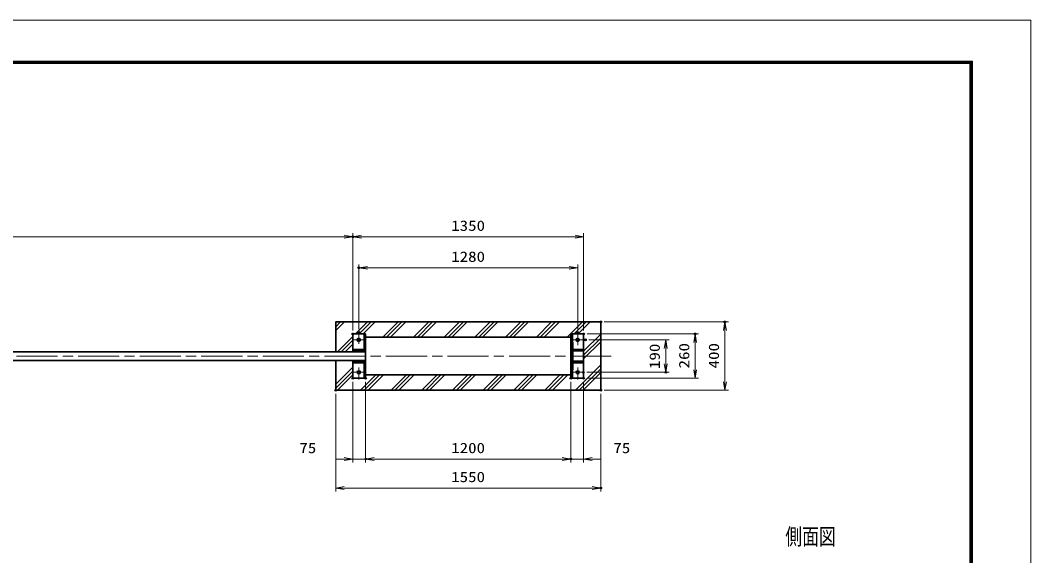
# Model space of a CAD drawing. Units: millimetres at full size, sheet at 1:20. Extents: x -5940 to 5940, y -4200 to 4200.
# Drawn here: x 30 to 5940, y 1067 to 4200 of the extents above; entities that cross this region are included whole.
import ezdxf
from ezdxf.enums import TextEntityAlignment as Align

# ---------------------------------------------------------------- set-up
doc = ezdxf.new("R2010")
doc.units = ezdxf.units.MM
doc.header["$LTSCALE"] = 20
doc.header["$PDMODE"] = 32
doc.header["$PDSIZE"] = 10
doc.linetypes.add('USER1', pattern=[18, 12, -1.5, 3, -1.5])
for name, color, linetype, lineweight in [('0-0_D-TTL', 7, 'Continuous', 18), ('0-1_軸線', 200, 'USER1', 15), ('0-2_寸法線', 4, 'Continuous', 18), ('0-3_0', 7, 'Continuous', 18), ('0-5_外形線', 7, 'Continuous', 35), ('0-C_ハッチング', 253, 'Continuous', 13)]:
    doc.layers.add(name, color=color, linetype=linetype, lineweight=lineweight)
doc.layers.add('0-4_Defpoints', color=7, linetype='Continuous')
doc.layers.add('0-F_文字', color=254, linetype='Continuous')
doc.styles.add('ＭＳ ゴシック', font='')
doc.styles.get('ＭＳ ゴシック').set_extended_font_data('MS Gothic')

# ---------------------------------------------------------------- blocks, each defined once
blk = doc.blocks.new('_Open')
at = {"layer": '0-3_0'}
blk.add_line((-20, 3.333), (0, 0), dxfattribs=at)
blk.add_lwpolyline([(-20, -3.333), (0, 0), (-20, 0)], dxfattribs=at)

msp = doc.modelspace()

# ---------------------------------------------------------------- linework, layer by layer
at = {"layer": '0-0_D-TTL'}
for points in [[(-5940, -4200), (5940, -4200), (5940, 4200), (-5940, 4200)], [(-5517.65, 3960.54), (5598.63, 3960.54), (5598.63, -3818.03), (-5517.65, -3818.03)], [(-5514.12, 3957.01), (5595.1, 3957.01), (5595.1, -3814.49), (-5514.12, -3814.49)], [(-5510.58, 3953.47), (5591.56, 3953.47), (5591.56, -3810.96), (-5510.58, -3810.96)], [(-5507.05, 3949.93), (5588.02, 3949.93), (5588.02, -3807.42), (-5507.05, -3807.42)], [(-5503.51, 3946.4), (5584.49, 3946.4), (5584.49, -3803.89), (-5503.51, -3803.89)]]:
    msp.add_lwpolyline(points, close=True, dxfattribs=at)
at = {"layer": '0-1_軸線'}
for p, q in [((2010.26, 2372.96), (2010.26, 2306.2)), ((3290.26, 2372.96), (3290.26, 2298.35)), ((1976.77, 2330.03), (2043.53, 2330.03)), ((3260.85, 2330.03), (3335.46, 2330.03)), ((-4310.77, 2235.03), (3486.8, 2235.03)), ((1972.85, 2140.03), (2047.46, 2140.03)), ((2010.26, 2168.76), (2010.26, 2098.08)), ((3249.07, 2140.03), (3323.68, 2140.03)), ((3290.26, 2168.76), (3290.26, 2098.08))]:
    msp.add_line(p, q, dxfattribs=at)
at = {"layer": '0-2_寸法線'}
for p, q in [((-3959.75, 2933.14), (1975.26, 2933.14)), ((1975.26, 2385.03), (1975.26, 2953.14)), ((1975.26, 2385.03), (1975.26, 2953.14)), ((3325.25, 2933.14), (1975.26, 2933.14)), ((3325.25, 2385.03), (3325.25, 2953.14)), ((2010.26, 2392.96), (2010.26, 2771.68)), ((3290.26, 2751.68), (2010.26, 2751.68)), ((3290.26, 2392.96), (3290.26, 2771.68)), ((3445.25, 2435.03), (4171.34, 2435.03)), ((4151.34, 2035.03), (4151.34, 2435.03)), ((3345.25, 2365.03), (3997.53, 2365.03)), ((3977.53, 2105.03), (3977.53, 2365.03)), ((3355.46, 2330.03), (3825.23, 2330.03)), ((3805.23, 2330.03), (3805.23, 2140.03)), ((3343.68, 2140.03), (3825.23, 2140.03)), ((1975.26, 2085.03), (1975.26, 1612.61)), ((2050.25, 2085.03), (2050.25, 1612.61)), ((2050.25, 2085.03), (2050.25, 1612.61)), ((3250.25, 2085.03), (3250.25, 1612.61)), ((3250.25, 2085.03), (3250.25, 1612.61)), ((3325.25, 2085.03), (3325.25, 1612.61)), ((3345.25, 2105.03), (3997.53, 2105.03)), ((1875.26, 2015.03), (1875.26, 1443.17)), ((3425.25, 2015.03), (3425.25, 1443.17)), ((3445.25, 2035.03), (4171.34, 2035.03)), ((1925.26, 1632.61), (1875.26, 1632.61)), ((1975.26, 1632.61), (2050.25, 1632.61)), ((2050.25, 1632.61), (3250.25, 1632.61)), ((2100.25, 1632.61), (2150.25, 1632.61)), ((3200.25, 1632.61), (3150.25, 1632.61)), ((3325.25, 1632.61), (3250.25, 1632.61)), ((3375.25, 1632.61), (3425.25, 1632.61)), ((1875.26, 1463.17), (3425.25, 1463.17))]:
    msp.add_line(p, q, dxfattribs=at)
at = {"layer": '0-4_Defpoints'}
for p in [(1975.26, 2933.14), (2010.26, 2751.68), (3425.25, 2435.03), (4151.34, 2435.03), (1975.26, 2365.03), (2010.26, 2372.96), (3290.26, 2372.96), (3325.25, 2365.03), (3325.25, 2365.03), (3977.53, 2365.03), (3335.46, 2330.03), (3323.68, 2140.03), (3805.23, 2140.03), (1975.26, 2105.03), (2050.25, 2105.03), (3250.25, 2105.03), (3325.25, 2105.03), (3325.25, 2105.03), (1875.26, 2035.03), (3425.25, 2035.03), (3425.25, 2035.03), (2050.25, 1632.61), (3250.25, 1632.61), (3250.25, 1632.61), (3425.25, 1463.17)]:
    msp.add_point(p, dxfattribs=at)
at = {"layer": '0-5_外形線'}
for p, q in [((2041.25, 2260.03), (2041.25, 2365.03)), ((2050.25, 2335.03), (2050.25, 2365.03)), ((3250.25, 2335.03), (3250.25, 2365.03)), ((3259.25, 2315.03), (3259.25, 2365.03)), ((2050.25, 2260.03), (-3949.75, 2260.03)), ((1975.26, 2274.03), (2041.25, 2274.03)), ((1975.26, 2265.03), (2041.25, 2265.03)), ((3262.25, 2274.03), (3325.25, 2274.03)), ((3262.25, 2265.03), (3325.25, 2265.03)), ((2050.25, 2210.03), (-3949.75, 2210.03)), ((1975.26, 2205.03), (2041.25, 2205.03)), ((1975.26, 2196.03), (2041.25, 2196.03)), ((2041.25, 2105.03), (2041.25, 2210.03)), ((3262.25, 2205.03), (3325.25, 2205.03)), ((3262.25, 2196.03), (3325.25, 2196.03)), ((2050.25, 2105.03), (2050.25, 2135.03)), ((3250.25, 2105.03), (3250.25, 2135.03)), ((3259.25, 2105.03), (3259.25, 2155.03))]:
    msp.add_line(p, q, dxfattribs=at)
for points in [[(3425.25, 2435.03), (1875.26, 2435.03), (1875.26, 2260.03)], [(1875.26, 2210.03), (1875.26, 2035.03), (3425.25, 2035.03), (3425.25, 2435.03)], [(2050.25, 2365.03), (1975.26, 2365.03), (1975.26, 2260.03)], [(3250.25, 2105.03), (3325.25, 2105.03), (3325.25, 2365.03), (3250.25, 2365.03)], [(1975.26, 2210.03), (1975.26, 2105.03), (2050.25, 2105.03)]]:
    msp.add_lwpolyline(points, dxfattribs=at)
for points in [[(3250.25, 2345.53), (2050.25, 2345.53), (2050.25, 2124.53), (3250.25, 2124.53)], [(3256.25, 2315.03), (3250.25, 2315.03), (3250.25, 2270.03), (3256.25, 2270.03)], [(3262.25, 2315.03), (3256.25, 2315.03), (3256.25, 2155.03), (3262.25, 2155.03)], [(3256.25, 2200.03), (3250.25, 2200.03), (3250.25, 2155.03), (3256.25, 2155.03)]]:
    msp.add_lwpolyline(points, close=True, dxfattribs=at)
for centre in [(2010.26, 2330.03), (3290.26, 2330.03), (2010.26, 2140.03), (3290.26, 2140.03)]:
    msp.add_circle(centre, 9.5, dxfattribs=at)
at = {"layer": '0-C_ハッチング'}
for p, q in [((1875.26, 2384.48), (1925.81, 2435.03)), ((1875.26, 2406.93), (1903.36, 2435.03)), ((1875.26, 2429.38), (1880.9, 2435.03)), ((1990.51, 2365.03), (2060.51, 2435.03)), ((2012.96, 2365.03), (2082.96, 2435.03)), ((2035.41, 2365.03), (2105.41, 2435.03)), ((2150.61, 2345.53), (2240.11, 2435.03)), ((2173.07, 2345.53), (2262.57, 2435.03)), ((2195.52, 2345.53), (2285.02, 2435.03)), ((2330.22, 2345.53), (2419.72, 2435.03)), ((2352.67, 2345.53), (2442.17, 2435.03)), ((2375.12, 2345.53), (2464.62, 2435.03)), ((2509.82, 2345.53), (2599.32, 2435.03)), ((2532.28, 2345.53), (2621.78, 2435.03)), ((2554.73, 2345.53), (2644.23, 2435.03)), ((2689.43, 2345.53), (2778.93, 2435.03)), ((2711.88, 2345.53), (2801.38, 2435.03)), ((2734.33, 2345.53), (2823.83, 2435.03)), ((2869.04, 2345.53), (2958.54, 2435.03)), ((2891.49, 2345.53), (2980.99, 2435.03)), ((2913.94, 2345.53), (3003.44, 2435.03)), ((3048.64, 2345.53), (3138.14, 2435.03)), ((3071.09, 2345.53), (3160.59, 2435.03)), ((3093.54, 2345.53), (3183.04, 2435.03)), ((3228.25, 2345.53), (3317.75, 2435.03)), ((3270.2, 2365.03), (3340.2, 2435.03)), ((3292.65, 2365.03), (3362.65, 2435.03)), ((1885.51, 2260.03), (1975.26, 2349.78)), ((1907.96, 2260.03), (1975.26, 2327.33)), ((1930.41, 2260.03), (1975.26, 2304.87)), ((3325.25, 2262.93), (3425.25, 2362.93)), ((3325.25, 2240.48), (3425.25, 2340.48)), ((3325.25, 2218.03), (3425.25, 2318.03)), ((1875.26, 2204.87), (1880.41, 2210.03)), ((1875.26, 2070.17), (1975.26, 2170.17)), ((1875.26, 2047.72), (1975.26, 2147.72)), ((3276.96, 2035.03), (3425.25, 2183.33)), ((3299.41, 2035.03), (3425.25, 2160.88)), ((3321.86, 2035.03), (3425.25, 2138.43)), ((1885.02, 2035.03), (1975.26, 2125.27)), ((2019.72, 2035.03), (2109.22, 2124.53)), ((2042.17, 2035.03), (2131.67, 2124.53)), ((2064.62, 2035.03), (2154.12, 2124.53)), ((2199.32, 2035.03), (2288.82, 2124.53)), ((2221.78, 2035.03), (2311.28, 2124.53)), ((2244.23, 2035.03), (2333.73, 2124.53)), ((2378.93, 2035.03), (2468.43, 2124.53)), ((2401.38, 2035.03), (2490.88, 2124.53)), ((2423.83, 2035.03), (2513.33, 2124.53)), ((2558.54, 2035.03), (2648.04, 2124.53)), ((2580.99, 2035.03), (2670.49, 2124.53)), ((2603.44, 2035.03), (2692.94, 2124.53)), ((2738.14, 2035.03), (2827.64, 2124.53)), ((2760.59, 2035.03), (2850.09, 2124.53)), ((2783.04, 2035.03), (2872.54, 2124.53)), ((2917.75, 2035.03), (3007.25, 2124.53)), ((2940.2, 2035.03), (3029.7, 2124.53)), ((2962.65, 2035.03), (3052.15, 2124.53)), ((3097.35, 2035.03), (3186.85, 2124.53)), ((3119.8, 2035.03), (3209.3, 2124.53)), ((3142.25, 2035.03), (3231.75, 2124.53))]:
    msp.add_line(p, q, dxfattribs=at)

# ---------------------------------------------------------------- block references
at = {"layer": '0-2_寸法線', "xscale": 2.5, "yscale": 2.5}
for p in [(1975.26, 2933.14), (3325.25, 2933.14), (3290.26, 2751.68), (1975.26, 1632.61), (3250.25, 1632.61), (3250.25, 1632.61), (3425.25, 1463.17)]:
    msp.add_blockref('_Open', p, dxfattribs=at)
for p, rotation in [((1975.26, 2933.14), 180), ((2010.26, 2751.68), 180), ((4151.34, 2435.03), 90), ((3977.53, 2365.03), 90), ((3805.23, 2330.03), 90), ((3805.23, 2140.03), 270), ((3977.53, 2105.03), 270), ((4151.34, 2035.03), 270), ((2050.25, 1632.61), 180), ((2050.25, 1632.61), 180), ((3325.25, 1632.61), 180), ((1875.26, 1463.17), 180)]:
    msp.add_blockref('_Open', p, dxfattribs=dict(at, rotation=rotation))

# ---------------------------------------------------------------- texts
at = {"layer": '0-2_寸法線', "color": 254, "style": 'ＭＳ ゴシック', "width": 1.2}
for s, p in [('1350', (2550.65, 2949.48)), ('1280', (2550.66, 2768.02)), ('75', (1662.79, 1648.95)), ('1200', (2550.65, 1648.95)), ('75', (3498.78, 1648.95)), ('1550', (2550.65, 1479.51))]:
    msp.add_text(s, height=60.56, dxfattribs=at).set_placement(p, align=Align.BOTTOM_LEFT)
for s, p in [('260', (3961.19, 2163.03)), ('400', (4135, 2163.03)), ('190', (3788.89, 2159.43))]:
    msp.add_text(s, height=60.56, rotation=90, dxfattribs=at).set_placement(p, align=Align.BOTTOM_LEFT)
at = {"layer": '0-F_文字', "style": 'ＭＳ ゴシック', "width": 0.75}
msp.add_text('側面図', height=96.19, dxfattribs=at).set_placement((4504.46, 1102.12), align=Align.BOTTOM_LEFT)

doc.saveas('drawing.dxf')
